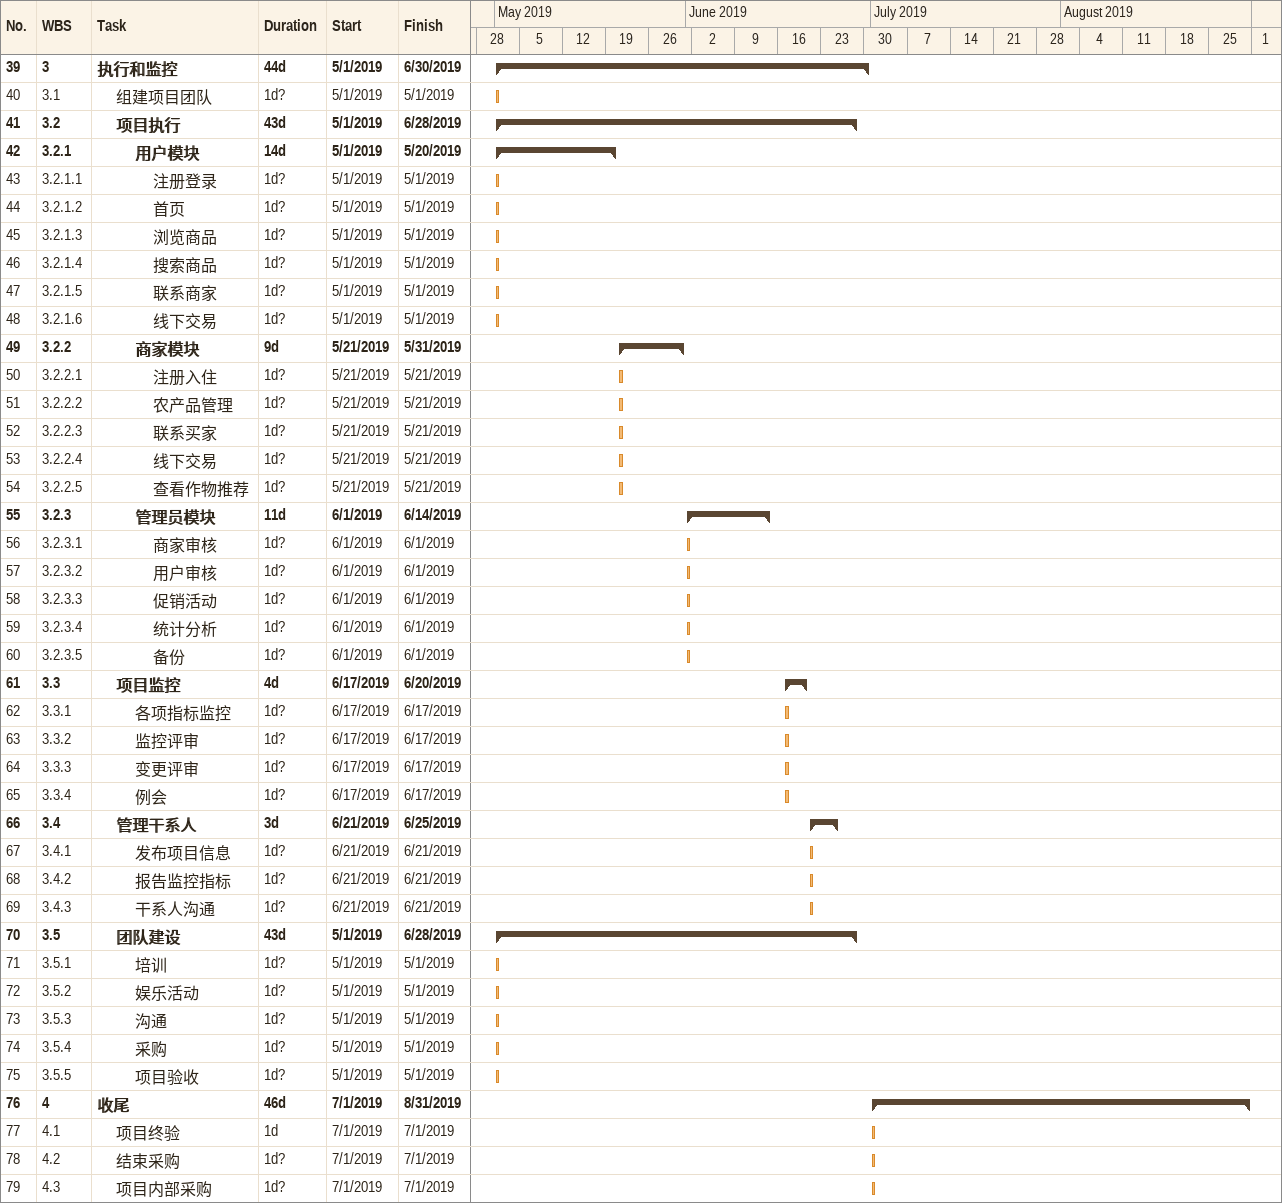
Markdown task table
| ID | WBS | Task | Duration | Start | Finish |
|---|---|---|---|---|---|
| 39 | 3 | **执行和监控** | 44d | 2019-05-01 | 2019-06-30 |
| 40 | 3.1 | 组建项目团队 | 1d? | 2019-05-01 | 2019-05-01 |
| 41 | 3.2 | **项目执行** | 43d | 2019-05-01 | 2019-06-28 |
| 42 | 3.2.1 | **用户模块** | 14d | 2019-05-01 | 2019-05-20 |
| 43 | 3.2.1.1 | 注册登录 | 1d? | 2019-05-01 | 2019-05-01 |
| 44 | 3.2.1.2 | 首页 | 1d? | 2019-05-01 | 2019-05-01 |
| 45 | 3.2.1.3 | 浏览商品 | 1d? | 2019-05-01 | 2019-05-01 |
| 46 | 3.2.1.4 | 搜索商品 | 1d? | 2019-05-01 | 2019-05-01 |
| 47 | 3.2.1.5 | 联系商家 | 1d? | 2019-05-01 | 2019-05-01 |
| 48 | 3.2.1.6 | 线下交易 | 1d? | 2019-05-01 | 2019-05-01 |
| 49 | 3.2.2 | **商家模块** | 9d | 2019-05-21 | 2019-05-31 |
| 50 | 3.2.2.1 | 注册入住 | 1d? | 2019-05-21 | 2019-05-21 |
| 51 | 3.2.2.2 | 农产品管理 | 1d? | 2019-05-21 | 2019-05-21 |
| 52 | 3.2.2.3 | 联系买家 | 1d? | 2019-05-21 | 2019-05-21 |
| 53 | 3.2.2.4 | 线下交易 | 1d? | 2019-05-21 | 2019-05-21 |
| 54 | 3.2.2.5 | 查看作物推荐 | 1d? | 2019-05-21 | 2019-05-21 |
| 55 | 3.2.3 | **管理员模块** | 11d | 2019-06-01 | 2019-06-14 |
| 56 | 3.2.3.1 | 商家审核 | 1d? | 2019-06-01 | 2019-06-01 |
| 57 | 3.2.3.2 | 用户审核 | 1d? | 2019-06-01 | 2019-06-01 |
| 58 | 3.2.3.3 | 促销活动 | 1d? | 2019-06-01 | 2019-06-01 |
| 59 | 3.2.3.4 | 统计分析 | 1d? | 2019-06-01 | 2019-06-01 |
| 60 | 3.2.3.5 | 备份 | 1d? | 2019-06-01 | 2019-06-01 |
| 61 | 3.3 | **项目监控** | 4d | 2019-06-17 | 2019-06-20 |
| 62 | 3.3.1 | 各项指标监控 | 1d? | 2019-06-17 | 2019-06-17 |
| 63 | 3.3.2 | 监控评审 | 1d? | 2019-06-17 | 2019-06-17 |
| 64 | 3.3.3 | 变更评审 | 1d? | 2019-06-17 | 2019-06-17 |
| 65 | 3.3.4 | 例会 | 1d? | 2019-06-17 | 2019-06-17 |
| 66 | 3.4 | **管理干系人** | 3d | 2019-06-21 | 2019-06-25 |
| 67 | 3.4.1 | 发布项目信息 | 1d? | 2019-06-21 | 2019-06-21 |
| 68 | 3.4.2 | 报告监控指标 | 1d? | 2019-06-21 | 2019-06-21 |
| 69 | 3.4.3 | 干系人沟通 | 1d? | 2019-06-21 | 2019-06-21 |
| 70 | 3.5 | **团队建设** | 43d | 2019-05-01 | 2019-06-28 |
| 71 | 3.5.1 | 培训 | 1d? | 2019-05-01 | 2019-05-01 |
| 72 | 3.5.2 | 娱乐活动 | 1d? | 2019-05-01 | 2019-05-01 |
| 73 | 3.5.3 | 沟通 | 1d? | 2019-05-01 | 2019-05-01 |
| 74 | 3.5.4 | 采购 | 1d? | 2019-05-01 | 2019-05-01 |
| 75 | 3.5.5 | 项目验收 | 1d? | 2019-05-01 | 2019-05-01 |
| 76 | 4 | **收尾** | 46d | 2019-07-01 | 2019-08-31 |
| 77 | 4.1 | 项目终验 | 1d | 2019-07-01 | 2019-07-01 |
| 78 | 4.2 | 结束采购 | 1d? | 2019-07-01 | 2019-07-01 |
| 79 | 4.3 | 项目内部采购 | 1d? | 2019-07-01 | 2019-07-01 |
